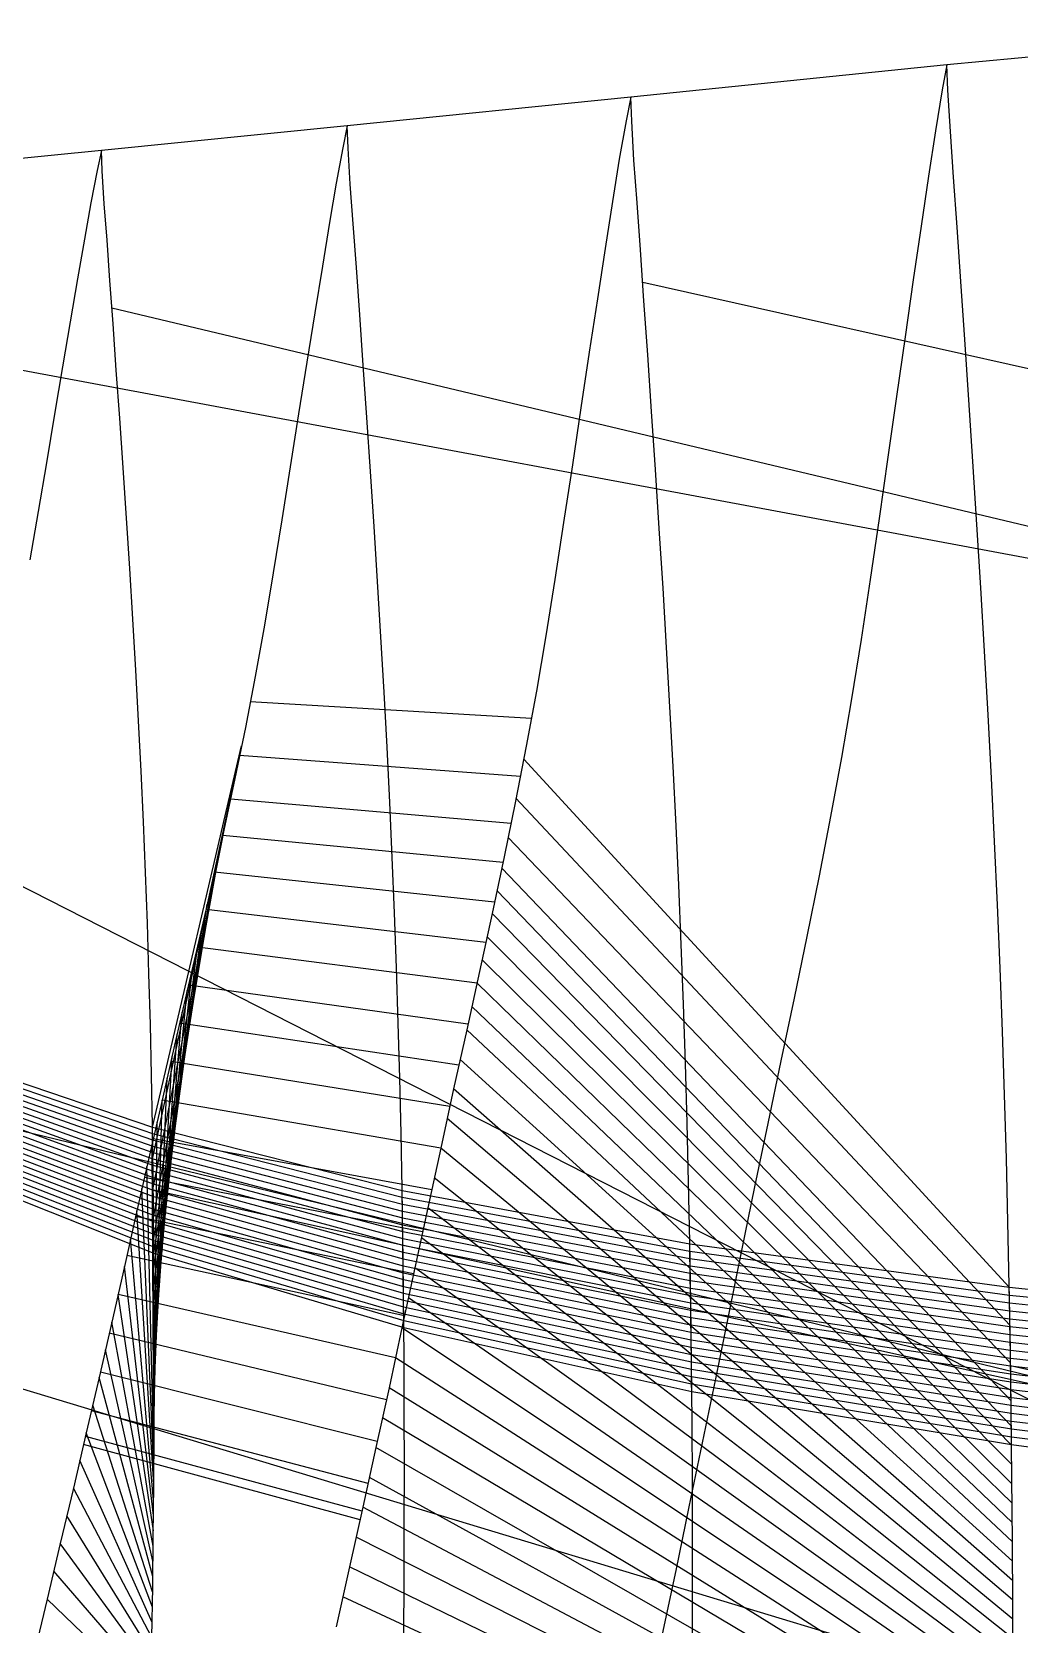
# Model space of a CAD drawing. Extents: x -427 to 427, y 0 to 209.
# Drawn here: x -396.5 to -360.8, y 140.7 to 198.2 of the extents above; entities that cross this region are included whole.
import ezdxf

# ---------------------------------------------------------------- set-up
doc = ezdxf.new("R2010")
doc.units = 0

msp = doc.modelspace()

# ---------------------------------------------------------------- linework, layer by layer
at = {"layer": 'default', "color": 5, "linetype": 'CONTINUOUS'}
for p, q in [((-350.773, 198.234, 140.812), (-363.405, 197.045, 155.205)), ((-363.405, 197.045, 155.205), (-374.838, 195.867, 169.701)), ((-363.405, 197.045, 155.205), (-363.576, 196.135, 155.129)), ((-374.838, 195.867, 169.701), (-385.085, 194.833, 184.136)), ((-374.838, 195.867, 169.701), (-375.007, 195.015, 169.639)), ((-363.576, 196.135, 155.129), (-363.823, 194.657, 155.032)), ((-385.085, 194.833, 184.136), (-393.973, 193.944, 198.374)), ((-385.085, 194.833, 184.136), (-385.249, 194.044, 184.086)), ((-375.007, 195.015, 169.639), (-375.251, 193.63, 169.558)), ((-363.823, 194.657, 155.032), (-364.069, 193.016, 154.948)), ((-385.249, 194.044, 184.086), (-385.488, 192.76, 184.022)), ((-393.973, 193.944, 198.374), (-401.545, 193.195, 212.43)), ((-393.973, 193.944, 198.374), (-394.132, 193.221, 198.338)), ((-375.251, 193.63, 169.558), (-375.494, 192.094, 169.491)), ((-394.132, 193.221, 198.338), (-394.362, 192.046, 198.295)), ((-364.069, 193.016, 154.948), (-364.336, 191.208, 154.859)), ((-385.488, 192.76, 184.022), (-385.725, 191.336, 183.97)), ((-394.362, 192.046, 198.295), (-394.591, 190.741, 198.262)), ((-375.494, 192.094, 169.491), (-375.758, 190.4, 169.419)), ((-385.725, 191.336, 183.97), (-385.983, 189.766, 183.915)), ((-364.336, 191.208, 154.859), (-364.624, 189.262, 154.763)), ((-394.591, 190.741, 198.262), (-394.84, 189.302, 198.227)), ((-375.758, 190.4, 169.419), (-376.044, 188.578, 169.341)), ((-385.983, 189.766, 183.915), (-386.262, 188.076, 183.855)), ((-394.84, 189.302, 198.227), (-395.109, 187.754, 198.189)), ((-313.93, 175.592, 211.473), (-374.406, 189.176, 170.518)), ((-364.624, 189.262, 154.763), (-364.922, 187.205, 154.667)), ((-376.044, 188.578, 169.341), (-376.338, 186.651, 169.264)), ((-338.025, 174.997, 242.953), (-407.597, 187.997, 226.556)), ((-395.109, 187.754, 198.189), (-395.387, 186.117, 198.153)), ((-338.025, 174.997, 242.953), (-393.594, 188.242, 199.01)), ((-386.262, 188.076, 183.855), (-386.549, 186.289, 183.796)), ((-364.922, 187.205, 154.667), (-365.227, 185.054, 154.571)), ((-376.338, 186.651, 169.264), (-376.64, 184.637, 169.187)), ((-395.387, 186.117, 198.153), (-395.673, 184.406, 198.118)), ((-386.549, 186.289, 183.796), (-386.844, 184.422, 183.739)), ((-365.227, 185.054, 154.571), (-365.539, 182.85, 154.474)), ((-395.673, 184.406, 198.118), (-395.964, 182.653, 198.083)), ((-386.844, 184.422, 183.739), (-387.146, 182.508, 183.68)), ((-376.64, 184.637, 169.187), (-376.949, 182.573, 169.11)), ((-395.964, 182.653, 198.083), (-396.26, 180.89, 198.046)), ((-376.949, 182.573, 169.11), (-377.263, 180.498, 169.029)), ((-365.539, 182.85, 154.474), (-365.856, 180.634, 154.373)), ((-387.146, 182.508, 183.68), (-387.452, 180.584, 183.619)), ((-396.26, 180.89, 198.046), (-396.561, 179.139, 198.005)), ((-387.452, 180.584, 183.619), (-387.764, 178.672, 183.554)), ((-377.263, 180.498, 169.029), (-377.582, 178.436, 168.943)), ((-365.856, 180.634, 154.373), (-366.178, 178.433, 154.267)), ((-387.764, 178.672, 183.554), (-388.084, 176.785, 183.481)), ((-377.582, 178.436, 168.943), (-377.91, 176.401, 168.849)), ((-366.178, 178.433, 154.267), (-366.51, 176.259, 154.151)), ((-388.084, 176.785, 183.481), (-388.417, 174.925, 183.397)), ((-377.91, 176.401, 168.849), (-378.251, 174.395, 168.743)), ((-366.51, 176.259, 154.151), (-366.856, 174.117, 154.021)), ((-388.417, 174.925, 183.397), (-388.77, 173.081, 183.3)), ((-378.251, 174.395, 168.743), (-378.613, 172.406, 168.62)), ((-366.856, 174.117, 154.021), (-367.222, 171.993, 153.873)), ((-388.77, 173.081, 183.3), (-389.146, 171.234, 183.187)), ((-392.13, 158.625, 202.027), (-388.905, 172.419, 183.259)), ((-378.613, 172.406, 168.62), (-378.999, 170.413, 168.479)), ((-367.222, 171.993, 153.873), (-367.613, 169.864, 153.704)), ((-392.117, 157.533, 202.115), (-389.162, 171.198, 183.179)), ((-389.146, 171.234, 183.187), (-389.548, 169.367, 183.058)), ((-392.103, 156.441, 202.203), (-389.419, 169.977, 183.098)), ((-378.999, 170.413, 168.479), (-379.412, 168.399, 168.321)), ((-367.613, 169.864, 153.704), (-368.031, 167.713, 153.514)), ((-389.548, 169.367, 183.058), (-389.972, 167.468, 182.917)), ((-392.09, 155.349, 202.291), (-389.633, 168.987, 183.03)), ((-392.083, 154.615, 202.349), (-389.802, 168.228, 182.974)), ((-379.412, 168.399, 168.321), (-379.847, 166.35, 168.147)), ((-368.031, 167.713, 153.514), (-368.473, 165.525, 153.307)), ((-392.08, 154.06, 202.392), (-389.972, 167.468, 182.917)), ((-389.972, 167.468, 182.917), (-390.415, 165.534, 182.767)), ((-392.076, 153.505, 202.436), (-390.149, 166.695, 182.857)), ((-392.073, 152.949, 202.478), (-390.326, 165.921, 182.797)), ((-379.847, 166.35, 168.147), (-380.302, 164.264, 167.962)), ((-390.415, 165.534, 182.767), (-390.869, 163.573, 182.61)), ((-368.473, 165.525, 153.307), (-368.934, 163.296, 153.087)), ((-392.071, 152.393, 202.52), (-390.506, 165.142, 182.735)), ((-392.07, 151.836, 202.562), (-390.687, 164.357, 182.673)), ((-380.302, 164.264, 167.962), (-380.769, 162.147, 167.77)), ((-392.068, 151.279, 202.604), (-390.869, 163.573, 182.61)), ((-390.869, 163.573, 182.61), (-391.327, 161.597, 182.453)), ((-368.934, 163.296, 153.087), (-369.407, 161.034, 152.86)), ((-392.068, 150.721, 202.646), (-391.052, 162.782, 182.547)), ((-392.068, 150.163, 202.687), (-391.235, 161.992, 182.484)), ((-380.769, 162.147, 167.77), (-381.24, 160.015, 167.577)), ((-391.327, 161.597, 182.453), (-391.783, 159.611, 182.297)), ((-392.068, 149.606, 202.728), (-391.418, 161.2, 182.422)), ((-369.407, 161.034, 152.86), (-369.884, 158.757, 152.63)), ((-392.069, 149.047, 202.769), (-391.6, 160.406, 182.359)), ((-391.783, 159.611, 182.297), (-392.237, 157.613, 182.144)), ((-392.07, 148.489, 202.809), (-391.783, 159.611, 182.297)), ((-381.24, 160.015, 167.577), (-381.708, 157.873, 167.386)), ((-347.059, 146.388, 252.908), (-399.859, 159.216, 215.749)), ((-392.072, 147.931, 202.85), (-391.965, 158.812, 182.236)), ((-369.884, 158.757, 152.63), (-370.359, 156.468, 152.403)), ((-392.074, 147.373, 202.89), (-392.146, 158.013, 182.174)), ((-381.708, 157.873, 167.386), (-382.175, 155.716, 167.197)), ((-392.237, 157.613, 182.144), (-392.691, 155.604, 181.991)), ((-392.077, 146.816, 202.929), (-392.328, 157.211, 182.113)), ((-392.08, 146.26, 202.969), (-392.51, 156.408, 182.052)), ((-347.059, 146.388, 252.908), (-392.1, 156.352, 202.212)), ((-370.359, 156.468, 152.403), (-370.833, 154.165, 152.178)), ((-392.691, 155.604, 181.991), (-393.146, 153.591, 181.838)), ((-392.083, 145.703, 203.008), (-392.691, 155.604, 181.991)), ((-382.175, 155.716, 167.197), (-382.641, 153.549, 167.01)), ((-392.088, 145.148, 203.046), (-392.918, 154.597, 181.915)), ((-370.833, 154.165, 152.178), (-371.306, 151.849, 151.955)), ((-393.146, 153.591, 181.838), (-393.602, 151.58, 181.684)), ((-392.092, 144.593, 203.085), (-393.146, 153.591, 181.838)), ((-382.641, 153.549, 167.01), (-383.108, 151.377, 166.822)), ((-392.097, 144.038, 203.123), (-393.374, 152.585, 181.761)), ((-393.602, 151.58, 181.684), (-394.06, 149.575, 181.529)), ((-392.103, 143.485, 203.16), (-393.602, 151.58, 181.684)), ((-371.306, 151.849, 151.955), (-371.779, 149.529, 151.731)), ((-383.108, 151.377, 166.822), (-383.577, 149.207, 166.633)), ((-392.11, 142.932, 203.197), (-393.831, 150.578, 181.607)), ((-312.489, 139.088, 223.076), (-361.105, 149.997, 160.603)), ((-394.06, 149.575, 181.529), (-394.522, 147.576, 181.37)), ((-392.117, 142.379, 203.234), (-394.06, 149.575, 181.529)), ((-383.577, 149.207, 166.633), (-384.048, 147.044, 166.442)), ((-371.779, 149.529, 151.731), (-372.254, 147.211, 151.506)), ((-392.125, 141.827, 203.271), (-394.291, 148.576, 181.45)), ((-394.522, 147.576, 181.37), (-394.988, 145.577, 181.209)), ((-392.134, 141.276, 203.306), (-394.522, 147.576, 181.37)), ((-384.048, 147.044, 166.442), (-384.522, 144.887, 166.247)), ((-372.254, 147.211, 151.506), (-372.732, 144.901, 151.279)), ((-392.143, 140.725, 203.342), (-394.755, 146.576, 181.29)), ((-394.988, 145.577, 181.209), (-395.461, 143.575, 181.043)), ((-392.152, 140.175, 203.377), (-394.988, 145.577, 181.209)), ((-392.164, 139.626, 203.411), (-395.225, 144.576, 181.126)), ((-384.522, 144.887, 166.247), (-385.002, 142.73, 166.049)), ((-372.732, 144.901, 151.279), (-373.213, 142.596, 151.048)), ((-395.461, 143.575, 181.043), (-395.938, 141.565, 180.875)), ((-392.175, 139.078, 203.445), (-395.461, 143.575, 181.043)), ((-392.187, 138.53, 203.479), (-395.7, 142.57, 180.959)), ((-385.002, 142.73, 166.049), (-385.488, 140.569, 165.846)), ((-373.213, 142.596, 151.048), (-373.699, 140.292, 150.813)), ((-395.938, 141.565, 180.875), (-396.419, 139.551, 180.706)), ((-392.2, 137.984, 203.512), (-395.938, 141.565, 180.875))]:
    msp.add_line(p, q, dxfattribs=at)
at = {"layer": 'default', "color": 3, "linetype": 'CONTINUOUS'}
for p, q in [((-363.368, 196.121, 155.303), (-363.405, 197.045, 155.205)), ((-374.804, 195, 169.791), (-374.838, 195.867, 169.701)), ((-363.283, 194.628, 155.485), (-363.368, 196.121, 155.303)), ((-385.054, 194.029, 184.217), (-385.085, 194.833, 184.136)), ((-374.722, 193.599, 169.955), (-374.804, 195, 169.791)), ((-363.164, 192.983, 155.706), (-363.283, 194.628, 155.485)), ((-384.978, 192.728, 184.363), (-385.054, 194.029, 184.217)), ((-393.944, 193.206, 198.445), (-393.973, 193.944, 198.374)), ((-374.609, 192.057, 170.153), (-374.722, 193.599, 169.955)), ((-393.873, 192.012, 198.574), (-393.944, 193.206, 198.445)), ((-363.036, 191.171, 155.947), (-363.164, 192.983, 155.706)), ((-384.871, 191.296, 184.539), (-384.978, 192.728, 184.363)), ((-393.773, 190.698, 198.727), (-393.873, 192.012, 198.574)), ((-374.486, 190.358, 170.371), (-374.609, 192.057, 170.153)), ((-384.756, 189.717, 184.732), (-384.871, 191.296, 184.539)), ((-362.903, 189.203, 156.203), (-363.036, 191.171, 155.947)), ((-393.665, 189.249, 198.896), (-393.773, 190.698, 198.727)), ((-374.36, 188.512, 170.601), (-374.486, 190.358, 170.371)), ((-384.637, 188.003, 184.937), (-384.756, 189.717, 184.732)), ((-393.554, 187.676, 199.075), (-393.665, 189.249, 198.896)), ((-362.762, 187.112, 156.476), (-362.903, 189.203, 156.203)), ((-374.225, 186.55, 170.847), (-374.36, 188.512, 170.601)), ((-384.511, 186.182, 185.155), (-384.637, 188.003, 184.937)), ((-393.436, 186.005, 199.265), (-393.554, 187.676, 199.075)), ((-374.086, 184.507, 171.102), (-374.225, 186.55, 170.847)), ((-362.616, 184.933, 156.758), (-362.762, 187.112, 156.476)), ((-393.313, 184.263, 199.463), (-393.436, 186.005, 199.265)), ((-384.38, 184.284, 185.382), (-384.511, 186.182, 185.155)), ((-362.47, 182.693, 157.046), (-362.616, 184.933, 156.758)), ((-393.191, 182.473, 199.665), (-393.313, 184.263, 199.463)), ((-384.249, 182.333, 185.613), (-384.38, 184.284, 185.382)), ((-373.946, 182.406, 171.361), (-374.086, 184.507, 171.102)), ((-362.324, 180.417, 157.336), (-362.47, 182.693, 157.046)), ((-393.069, 180.653, 199.868), (-393.191, 182.473, 199.665)), ((-384.119, 180.35, 185.845), (-384.249, 182.333, 185.613)), ((-373.807, 180.271, 171.622), (-373.946, 182.406, 171.361)), ((-392.95, 178.824, 200.071), (-393.069, 180.653, 199.868)), ((-383.992, 178.356, 186.077), (-384.119, 180.35, 185.845)), ((-373.671, 178.124, 171.882), (-373.807, 180.271, 171.622)), ((-362.181, 178.128, 157.624), (-362.324, 180.417, 157.336)), ((-309.183, 122.644, 355.545), (-420.312, 179.301, 256.527)), ((-392.837, 176.992, 200.27), (-392.95, 178.824, 200.071)), ((-383.871, 176.36, 186.304), (-383.992, 178.356, 186.077)), ((-373.542, 175.975, 172.138), (-373.671, 178.124, 171.882)), ((-362.045, 175.836, 157.908), (-362.181, 178.128, 157.624)), ((-392.73, 175.158, 200.466), (-392.837, 176.992, 200.27)), ((-383.756, 174.362, 186.527), (-383.871, 176.36, 186.304)), ((-373.42, 173.823, 172.388), (-373.542, 175.975, 172.138)), ((-361.916, 173.541, 158.185), (-362.045, 175.836, 157.908)), ((-392.63, 173.325, 200.658), (-392.73, 175.158, 200.466)), ((-383.649, 172.365, 186.746), (-383.756, 174.362, 186.527)), ((-392.539, 171.496, 200.845), (-392.63, 173.325, 200.658)), ((-373.304, 171.672, 172.633), (-373.42, 173.823, 172.388)), ((-361.795, 171.247, 158.456), (-361.916, 173.541, 158.185)), ((-383.55, 170.371, 186.958), (-383.649, 172.365, 186.746)), ((-373.198, 169.525, 172.871), (-373.304, 171.672, 172.633)), ((-392.455, 169.669, 201.027), (-392.539, 171.496, 200.845)), ((-361.682, 168.958, 158.719), (-361.795, 171.247, 158.456)), ((-383.461, 168.379, 187.165), (-383.55, 170.371, 186.958)), ((-392.381, 167.839, 201.204), (-392.455, 169.669, 201.027)), ((-373.101, 167.38, 173.102), (-373.198, 169.525, 172.871)), ((-361.579, 166.67, 158.974), (-361.682, 168.958, 158.719)), ((-383.38, 166.385, 187.365), (-383.461, 168.379, 187.165)), ((-392.314, 166.008, 201.377), (-392.381, 167.839, 201.204)), ((-373.013, 165.233, 173.326), (-373.101, 167.38, 173.102)), ((-361.486, 164.381, 159.221), (-361.579, 166.67, 158.974)), ((-392.256, 164.176, 201.545), (-392.314, 166.008, 201.377)), ((-383.307, 164.389, 187.561), (-383.38, 166.385, 187.365)), ((-372.934, 163.083, 173.543), (-373.013, 165.233, 173.326)), ((-392.205, 162.345, 201.709), (-392.256, 164.176, 201.545)), ((-383.243, 162.392, 187.751), (-383.307, 164.389, 187.561)), ((-361.401, 162.088, 159.462), (-361.486, 164.381, 159.221)), ((-372.863, 160.932, 173.755), (-372.934, 163.083, 173.543)), ((-383.187, 160.397, 187.935), (-383.243, 162.392, 187.751)), ((-392.164, 160.513, 201.868), (-392.205, 162.345, 201.709)), ((-361.325, 159.794, 159.695), (-361.401, 162.088, 159.462)), ((-372.802, 158.783, 173.96), (-372.863, 160.932, 173.755)), ((-392.131, 158.675, 202.023), (-392.164, 160.513, 201.868)), ((-383.141, 158.4, 188.113), (-383.187, 160.397, 187.935)), ((-361.258, 157.502, 159.92), (-361.325, 159.794, 159.695)), ((-392.105, 156.832, 202.174), (-392.131, 158.675, 202.023)), ((-383.104, 156.396, 188.286), (-383.141, 158.4, 188.113)), ((-372.75, 156.632, 174.158), (-372.802, 158.783, 173.96)), ((-361.201, 155.208, 160.137), (-361.258, 157.502, 159.92)), ((-309.183, 122.644, 355.545), (-422.612, 156.954, 257.531)), ((-392.086, 154.985, 202.321), (-392.105, 156.832, 202.174)), ((-372.707, 154.474, 174.349), (-372.75, 156.632, 174.158)), ((-383.073, 154.387, 188.454), (-383.104, 156.396, 188.286)), ((-392.074, 153.135, 202.464), (-392.086, 154.985, 202.321)), ((-361.154, 152.906, 160.347), (-361.201, 155.208, 160.137)), ((-383.051, 152.374, 188.618), (-383.073, 154.387, 188.454)), ((-372.671, 152.309, 174.536), (-372.707, 154.474, 174.349)), ((-392.068, 151.279, 202.604), (-392.074, 153.135, 202.464)), ((-361.114, 150.597, 160.551), (-361.154, 152.906, 160.347)), ((-383.035, 150.357, 188.777), (-383.051, 152.374, 188.618)), ((-372.644, 150.14, 174.716), (-372.671, 152.309, 174.536)), ((-392.068, 149.42, 202.742), (-392.068, 151.279, 202.604)), ((-383.026, 148.334, 188.932), (-383.035, 150.357, 188.777)), ((-361.081, 148.284, 160.749), (-361.114, 150.597, 160.551)), ((-372.623, 147.967, 174.892), (-372.644, 150.14, 174.716)), ((-392.073, 147.559, 202.877), (-392.068, 149.42, 202.742)), ((-383.023, 146.306, 189.083), (-383.026, 148.334, 188.932)), ((-372.61, 145.788, 175.063), (-372.623, 147.967, 174.892)), ((-361.057, 145.967, 160.941), (-361.081, 148.284, 160.749)), ((-392.083, 145.703, 203.008), (-392.073, 147.559, 202.877)), ((-383.025, 144.277, 189.232), (-383.023, 146.306, 189.083)), ((-392.099, 143.853, 203.136), (-392.083, 145.703, 203.008)), ((-372.603, 143.604, 175.23), (-372.61, 145.788, 175.063)), ((-361.04, 143.642, 161.127), (-361.057, 145.967, 160.941)), ((-383.033, 142.254, 189.376), (-383.025, 144.277, 189.232)), ((-392.122, 142.011, 203.259), (-392.099, 143.853, 203.136)), ((-372.601, 141.418, 175.393), (-372.603, 143.604, 175.23)), ((-361.028, 141.312, 161.309), (-361.04, 143.642, 161.127)), ((-383.047, 140.237, 189.516), (-383.033, 142.254, 189.376)), ((-392.152, 140.175, 203.377), (-392.122, 142.011, 203.259)), ((-372.604, 139.238, 175.551), (-372.601, 141.418, 175.393)), ((-361.023, 138.981, 161.486), (-361.028, 141.312, 161.309))]:
    msp.add_line(p, q, dxfattribs=at)
at = {"layer": 'default', "color": 30, "linetype": 'CONTINUOUS'}
for p, q in [((-378.431, 173.406, 168.682), (-388.593, 174.008, 183.349)), ((-378.829, 171.311, 168.54), (-388.98, 172.066, 183.235)), ((-379.164, 169.607, 168.416), (-389.307, 170.487, 183.135)), ((-379.455, 168.194, 168.303), (-389.59, 169.177, 183.044)), ((-379.76, 166.76, 168.182), (-389.887, 167.848, 182.945)), ((-380.075, 165.307, 168.055), (-390.193, 166.501, 182.842)), ((-380.396, 163.84, 167.924), (-390.506, 165.142, 182.735)), ((-380.722, 162.359, 167.79), (-390.824, 163.769, 182.626)), ((-381.051, 160.868, 167.654), (-391.144, 162.387, 182.516)), ((-381.38, 159.372, 167.52), (-391.464, 161.001, 182.406)), ((-381.708, 157.873, 167.386), (-391.783, 159.611, 182.297)), ((-382.035, 156.363, 167.254), (-392.101, 158.212, 182.19)), ((-382.361, 154.849, 167.122), (-392.419, 156.809, 182.083)), ((-382.688, 153.332, 166.991), (-392.737, 155.403, 181.976)), ((-383.015, 151.811, 166.859), (-393.055, 153.993, 181.869)), ((-383.343, 150.292, 166.727), (-393.374, 152.585, 181.761)), ((-383.671, 148.775, 166.595), (-393.693, 151.179, 181.653)), ((-384.001, 147.26, 166.461), (-394.014, 149.776, 181.544)), ((-384.332, 145.75, 166.325), (-394.337, 148.376, 181.434)), ((-384.553, 144.749, 166.235), (-394.551, 147.448, 181.36)), ((-384.624, 144.427, 166.205), (-394.621, 147.15, 181.336))]:
    msp.add_line(p, q, dxfattribs=at)
at = {"layer": 'default', "color": 1, "linetype": 'CONTINUOUS'}
for p, q in [((-361.153, 152.843, 160.353), (-378.704, 171.935, 168.587)), ((-361.131, 151.476, 160.472), (-378.987, 170.521, 168.48)), ((-361.11, 150.108, 160.591), (-379.27, 169.106, 168.374)), ((-361.089, 148.74, 160.709), (-379.499, 167.989, 168.286)), ((-361.077, 147.821, 160.787), (-379.673, 167.17, 168.217)), ((-361.069, 147.126, 160.845), (-379.847, 166.35, 168.147)), ((-361.062, 146.43, 160.903), (-380.029, 165.516, 168.073)), ((-361.055, 145.734, 160.96), (-380.211, 164.681, 167.999)), ((-361.05, 145.037, 161.015), (-380.396, 163.84, 167.924)), ((-361.045, 144.34, 161.071), (-380.582, 162.994, 167.847)), ((-361.04, 143.642, 161.127), (-380.769, 162.147, 167.77)), ((-361.036, 142.943, 161.182), (-381.004, 161.081, 167.674)), ((-361.033, 142.244, 161.236), (-381.24, 160.015, 167.577)), ((-361.03, 141.545, 161.291), (-381.474, 158.944, 167.482)), ((-361.027, 140.846, 161.344), (-381.708, 157.873, 167.386)), ((-361.025, 140.147, 161.398), (-381.941, 156.795, 167.292)), ((-361.024, 139.447, 161.451), (-382.175, 155.716, 167.197)), ((-361.023, 138.749, 161.504), (-382.408, 154.633, 167.103)), ((-361.022, 138.051, 161.555), (-382.641, 153.549, 167.01)), ((-361.022, 137.353, 161.607), (-382.875, 152.463, 166.916)), ((-361.022, 136.656, 161.658), (-383.108, 151.377, 166.822)), ((-361.024, 135.96, 161.708), (-383.343, 150.292, 166.727)), ((-361.026, 135.265, 161.758), (-383.577, 149.207, 166.633)), ((-361.028, 134.57, 161.808), (-383.812, 148.126, 166.537)), ((-361.032, 133.876, 161.856), (-384.048, 147.044, 166.442)), ((-361.036, 133.184, 161.904), (-384.285, 145.965, 166.344)), ((-361.04, 132.491, 161.951), (-384.522, 144.887, 166.247)), ((-361.046, 131.799, 161.998), (-384.762, 143.808, 166.148)), ((-361.052, 131.109, 162.044), (-385.002, 142.73, 166.049)), ((-361.059, 130.418, 162.089), (-385.245, 141.65, 165.948))]:
    msp.add_line(p, q, dxfattribs=at)
at = {"layer": 'default', "color": 2, "linetype": 'CONTINUOUS'}
for p, q in [((-399.883, 161.27, 215.586), (-392.13, 158.625, 202.027)), ((-399.881, 161.065, 215.603), (-392.127, 158.398, 202.045)), ((-399.878, 160.859, 215.619), (-392.124, 158.17, 202.064)), ((-399.875, 160.654, 215.635), (-392.12, 157.943, 202.083)), ((-399.873, 160.449, 215.652), (-392.117, 157.716, 202.101)), ((-399.87, 160.243, 215.668), (-392.114, 157.489, 202.12)), ((-399.868, 160.038, 215.685), (-392.111, 157.261, 202.138)), ((-399.865, 159.832, 215.701), (-392.107, 157.034, 202.157)), ((-399.862, 159.627, 215.717), (-392.104, 156.807, 202.176)), ((-399.861, 159.422, 215.733), (-392.102, 156.579, 202.194)), ((-399.859, 159.216, 215.749), (-392.1, 156.352, 202.212)), ((-399.857, 159.011, 215.766), (-392.097, 156.125, 202.23)), ((-399.855, 158.806, 215.782), (-392.095, 155.898, 202.248)), ((-399.854, 158.6, 215.798), (-392.093, 155.67, 202.266)), ((-399.852, 158.395, 215.814), (-392.09, 155.443, 202.284)), ((-392.13, 158.625, 202.027), (-383.103, 156.341, 188.29)), ((-392.127, 158.398, 202.045), (-392.13, 158.625, 202.027)), ((-392.127, 158.398, 202.045), (-392.13, 158.398, 202.027)), ((-392.127, 158.398, 202.045), (-383.099, 156.094, 188.311)), ((-392.124, 158.17, 202.064), (-392.127, 158.398, 202.045)), ((-399.85, 158.19, 215.83), (-392.088, 155.216, 202.302)), ((-399.848, 157.984, 215.846), (-392.086, 154.989, 202.32)), ((-399.847, 157.779, 215.861), (-392.084, 154.762, 202.338)), ((-392.124, 158.17, 202.064), (-392.127, 158.17, 202.045)), ((-392.124, 158.17, 202.064), (-383.095, 155.846, 188.332)), ((-392.12, 157.943, 202.083), (-392.124, 158.17, 202.064)), ((-392.12, 157.943, 202.083), (-392.124, 157.943, 202.064)), ((-392.12, 157.943, 202.083), (-383.092, 155.598, 188.352)), ((-392.117, 157.716, 202.101), (-392.12, 157.943, 202.083)), ((-399.846, 157.574, 215.877), (-392.083, 154.534, 202.356)), ((-399.845, 157.369, 215.893), (-392.081, 154.307, 202.373)), ((-392.117, 157.716, 202.101), (-392.12, 157.716, 202.083)), ((-392.117, 157.716, 202.101), (-383.088, 155.35, 188.373)), ((-392.114, 157.489, 202.12), (-392.117, 157.716, 202.101)), ((-392.114, 157.489, 202.12), (-392.117, 157.489, 202.101)), ((-392.114, 157.489, 202.12), (-383.084, 155.103, 188.394)), ((-392.111, 157.261, 202.138), (-392.114, 157.489, 202.12)), ((-392.111, 157.261, 202.138), (-392.114, 157.261, 202.12)), ((-392.111, 157.261, 202.138), (-383.08, 154.855, 188.415)), ((-392.107, 157.034, 202.157), (-392.111, 157.261, 202.138)), ((-399.844, 157.163, 215.908), (-392.08, 154.08, 202.391)), ((-392.107, 157.034, 202.157), (-392.111, 157.034, 202.138)), ((-392.107, 157.034, 202.157), (-383.077, 154.607, 188.435)), ((-392.104, 156.807, 202.176), (-392.107, 157.034, 202.157)), ((-392.104, 156.807, 202.176), (-392.107, 156.807, 202.157)), ((-392.104, 156.807, 202.176), (-383.073, 154.359, 188.456)), ((-392.102, 156.579, 202.194), (-392.104, 156.807, 202.176)), ((-392.102, 156.579, 202.194), (-392.104, 156.579, 202.176)), ((-392.102, 156.579, 202.194), (-383.07, 154.112, 188.476)), ((-392.1, 156.352, 202.212), (-392.102, 156.579, 202.194)), ((-392.1, 156.352, 202.212), (-392.102, 156.352, 202.194)), ((-392.1, 156.352, 202.212), (-383.068, 153.864, 188.496)), ((-392.097, 156.125, 202.23), (-392.1, 156.352, 202.212)), ((-392.097, 156.125, 202.23), (-392.1, 156.125, 202.212)), ((-392.097, 156.125, 202.23), (-383.065, 153.616, 188.517)), ((-392.095, 155.898, 202.248), (-392.097, 156.125, 202.23)), ((-383.103, 156.341, 188.29), (-372.706, 154.414, 174.354)), ((-383.099, 156.094, 188.311), (-383.103, 156.341, 188.29)), ((-383.099, 156.094, 188.311), (-383.103, 156.094, 188.29)), ((-383.099, 156.094, 188.311), (-372.701, 154.148, 174.377)), ((-383.095, 155.846, 188.332), (-383.099, 156.094, 188.311)), ((-392.095, 155.898, 202.248), (-392.097, 155.898, 202.23)), ((-392.095, 155.898, 202.248), (-383.062, 153.368, 188.537)), ((-392.093, 155.67, 202.266), (-392.095, 155.898, 202.248)), ((-392.093, 155.67, 202.266), (-392.095, 155.67, 202.248)), ((-392.093, 155.67, 202.266), (-383.059, 153.121, 188.557)), ((-392.09, 155.443, 202.284), (-392.093, 155.67, 202.266)), ((-383.095, 155.846, 188.332), (-383.099, 155.846, 188.311)), ((-383.095, 155.846, 188.332), (-372.697, 153.881, 174.4)), ((-383.092, 155.598, 188.352), (-383.095, 155.846, 188.332)), ((-383.092, 155.598, 188.352), (-383.095, 155.598, 188.332)), ((-383.092, 155.598, 188.352), (-372.693, 153.614, 174.423)), ((-383.088, 155.35, 188.373), (-383.092, 155.598, 188.352)), ((-392.09, 155.443, 202.284), (-392.093, 155.443, 202.266)), ((-392.09, 155.443, 202.284), (-383.056, 152.873, 188.577)), ((-392.088, 155.216, 202.302), (-392.09, 155.443, 202.284)), ((-392.088, 155.216, 202.302), (-392.09, 155.216, 202.284)), ((-392.088, 155.216, 202.302), (-383.054, 152.625, 188.597)), ((-392.086, 154.989, 202.32), (-392.088, 155.216, 202.302)), ((-392.086, 154.989, 202.32), (-392.088, 154.989, 202.302)), ((-392.086, 154.989, 202.32), (-383.051, 152.378, 188.617)), ((-392.084, 154.762, 202.338), (-392.086, 154.989, 202.32)), ((-383.088, 155.35, 188.373), (-383.092, 155.35, 188.352)), ((-383.088, 155.35, 188.373), (-372.688, 153.347, 174.446)), ((-383.084, 155.103, 188.394), (-383.088, 155.35, 188.373)), ((-383.084, 155.103, 188.394), (-383.088, 155.103, 188.373)), ((-383.084, 155.103, 188.394), (-372.684, 153.08, 174.469)), ((-383.08, 154.855, 188.415), (-383.084, 155.103, 188.394)), ((-392.084, 154.762, 202.338), (-392.086, 154.762, 202.32)), ((-392.084, 154.762, 202.338), (-383.049, 152.13, 188.637)), ((-392.083, 154.534, 202.356), (-392.084, 154.762, 202.338)), ((-392.083, 154.534, 202.356), (-392.084, 154.534, 202.338)), ((-392.083, 154.534, 202.356), (-383.047, 151.882, 188.656)), ((-392.081, 154.307, 202.373), (-392.083, 154.534, 202.356)), ((-392.081, 154.307, 202.373), (-392.083, 154.307, 202.356)), ((-392.081, 154.307, 202.373), (-383.045, 151.635, 188.676)), ((-392.08, 154.08, 202.391), (-392.081, 154.307, 202.373)), ((-383.08, 154.855, 188.415), (-383.084, 154.855, 188.394)), ((-383.08, 154.855, 188.415), (-372.679, 152.813, 174.492)), ((-383.077, 154.607, 188.435), (-383.08, 154.855, 188.415)), ((-383.077, 154.607, 188.435), (-383.08, 154.607, 188.415)), ((-383.077, 154.607, 188.435), (-372.675, 152.546, 174.515)), ((-383.073, 154.359, 188.456), (-383.077, 154.607, 188.435)), ((-383.073, 154.359, 188.456), (-383.077, 154.359, 188.435)), ((-383.073, 154.359, 188.456), (-372.671, 152.279, 174.538)), ((-383.07, 154.112, 188.476), (-383.073, 154.359, 188.456)), ((-372.706, 154.414, 174.354), (-361.153, 152.843, 160.353)), ((-372.701, 154.148, 174.377), (-372.706, 154.414, 174.354)), ((-392.08, 154.08, 202.391), (-392.081, 154.08, 202.373)), ((-392.08, 154.08, 202.391), (-383.043, 151.387, 188.695)), ((-383.07, 154.112, 188.476), (-383.073, 154.112, 188.456)), ((-383.07, 154.112, 188.476), (-372.667, 152.012, 174.56)), ((-383.068, 153.864, 188.496), (-383.07, 154.112, 188.476)), ((-383.068, 153.864, 188.496), (-383.07, 153.864, 188.476)), ((-383.068, 153.864, 188.496), (-372.664, 151.746, 174.582)), ((-383.065, 153.616, 188.517), (-383.068, 153.864, 188.496)), ((-372.701, 154.148, 174.377), (-372.706, 154.148, 174.354)), ((-372.701, 154.148, 174.377), (-361.148, 152.559, 160.378)), ((-372.697, 153.881, 174.4), (-372.701, 154.148, 174.377)), ((-372.697, 153.881, 174.4), (-372.701, 153.881, 174.377)), ((-372.697, 153.881, 174.4), (-361.143, 152.274, 160.403)), ((-372.693, 153.614, 174.423), (-372.697, 153.881, 174.4)), ((-383.065, 153.616, 188.517), (-383.068, 153.616, 188.496)), ((-383.065, 153.616, 188.517), (-372.661, 151.479, 174.605)), ((-383.062, 153.368, 188.537), (-383.065, 153.616, 188.517)), ((-383.062, 153.368, 188.537), (-383.065, 153.368, 188.517)), ((-383.062, 153.368, 188.537), (-372.657, 151.212, 174.627)), ((-383.059, 153.121, 188.557), (-383.062, 153.368, 188.537)), ((-372.693, 153.614, 174.423), (-372.697, 153.614, 174.4)), ((-372.693, 153.614, 174.423), (-361.138, 151.989, 160.428)), ((-372.688, 153.347, 174.446), (-372.693, 153.614, 174.423)), ((-372.688, 153.347, 174.446), (-372.693, 153.347, 174.423)), ((-372.688, 153.347, 174.446), (-361.133, 151.704, 160.453)), ((-372.684, 153.08, 174.469), (-372.688, 153.347, 174.446)), ((-383.059, 153.121, 188.557), (-383.062, 153.121, 188.537)), ((-383.059, 153.121, 188.557), (-372.654, 150.945, 174.649)), ((-383.056, 152.873, 188.577), (-383.059, 153.121, 188.557)), ((-383.056, 152.873, 188.577), (-383.059, 152.873, 188.557)), ((-383.056, 152.873, 188.577), (-372.65, 150.678, 174.672)), ((-383.054, 152.625, 188.597), (-383.056, 152.873, 188.577)), ((-383.054, 152.625, 188.597), (-383.056, 152.625, 188.577)), ((-383.054, 152.625, 188.597), (-372.647, 150.411, 174.694)), ((-383.051, 152.378, 188.617), (-383.054, 152.625, 188.597)), ((-372.684, 153.08, 174.469), (-372.688, 153.08, 174.446)), ((-372.684, 153.08, 174.469), (-361.128, 151.42, 160.479)), ((-372.679, 152.813, 174.492), (-372.684, 153.08, 174.469)), ((-372.679, 152.813, 174.492), (-372.684, 152.813, 174.469)), ((-372.679, 152.813, 174.492), (-361.123, 151.135, 160.504)), ((-372.675, 152.546, 174.515), (-372.679, 152.813, 174.492)), ((-361.153, 152.843, 160.353), (-348.44, 151.54, 146.433)), ((-361.148, 152.559, 160.378), (-361.153, 152.843, 160.353)), ((-383.051, 152.378, 188.617), (-383.054, 152.378, 188.597)), ((-383.051, 152.378, 188.617), (-372.644, 150.144, 174.716)), ((-383.049, 152.13, 188.637), (-383.051, 152.378, 188.617)), ((-383.049, 152.13, 188.637), (-383.051, 152.13, 188.617)), ((-383.049, 152.13, 188.637), (-372.641, 149.878, 174.738)), ((-383.047, 151.882, 188.656), (-383.049, 152.13, 188.637)), ((-372.675, 152.546, 174.515), (-372.679, 152.546, 174.492)), ((-372.675, 152.546, 174.515), (-361.118, 150.85, 160.529)), ((-372.671, 152.279, 174.538), (-372.675, 152.546, 174.515)), ((-372.671, 152.279, 174.538), (-372.675, 152.279, 174.515)), ((-372.671, 152.279, 174.538), (-361.113, 150.566, 160.554)), ((-372.667, 152.012, 174.56), (-372.671, 152.279, 174.538)), ((-372.667, 152.012, 174.56), (-372.671, 152.012, 174.538)), ((-372.667, 152.012, 174.56), (-361.109, 150.281, 160.578)), ((-372.664, 151.746, 174.582), (-372.667, 152.012, 174.56)), ((-361.148, 152.559, 160.378), (-361.153, 152.559, 160.353)), ((-361.148, 152.559, 160.378), (-348.435, 151.24, 146.461)), ((-361.143, 152.274, 160.403), (-361.148, 152.559, 160.378)), ((-361.143, 152.274, 160.403), (-361.148, 152.274, 160.378)), ((-361.143, 152.274, 160.403), (-348.429, 150.939, 146.488)), ((-361.138, 151.989, 160.428), (-361.143, 152.274, 160.403)), ((-383.047, 151.882, 188.656), (-383.049, 151.882, 188.637)), ((-383.047, 151.882, 188.656), (-372.639, 149.611, 174.759)), ((-383.045, 151.635, 188.676), (-383.047, 151.882, 188.656)), ((-383.045, 151.635, 188.676), (-383.047, 151.635, 188.656)), ((-383.045, 151.635, 188.676), (-372.636, 149.344, 174.781)), ((-383.043, 151.387, 188.695), (-383.045, 151.635, 188.676)), ((-372.664, 151.746, 174.582), (-372.667, 151.746, 174.56)), ((-372.664, 151.746, 174.582), (-361.105, 149.997, 160.603)), ((-372.661, 151.479, 174.605), (-372.664, 151.746, 174.582)), ((-372.661, 151.479, 174.605), (-372.664, 151.479, 174.582)), ((-372.661, 151.479, 174.605), (-361.101, 149.712, 160.627)), ((-372.657, 151.212, 174.627), (-372.661, 151.479, 174.605)), ((-361.138, 151.989, 160.428), (-361.143, 151.989, 160.403)), ((-361.138, 151.989, 160.428), (-348.424, 150.638, 146.515)), ((-361.133, 151.704, 160.453), (-361.138, 151.989, 160.428)), ((-361.133, 151.704, 160.453), (-361.138, 151.704, 160.428)), ((-361.133, 151.704, 160.453), (-348.418, 150.337, 146.542)), ((-361.128, 151.42, 160.479), (-361.133, 151.704, 160.453)), ((-361.128, 151.42, 160.479), (-361.133, 151.42, 160.453)), ((-361.128, 151.42, 160.479), (-348.413, 150.037, 146.569)), ((-361.123, 151.135, 160.504), (-361.128, 151.42, 160.479)), ((-383.043, 151.387, 188.695), (-383.045, 151.387, 188.676)), ((-383.043, 151.387, 188.695), (-372.634, 149.077, 174.802)), ((-372.657, 151.212, 174.627), (-372.661, 151.212, 174.605)), ((-372.657, 151.212, 174.627), (-361.097, 149.427, 160.651)), ((-372.654, 150.945, 174.649), (-372.657, 151.212, 174.627)), ((-372.654, 150.945, 174.649), (-372.657, 150.945, 174.627)), ((-372.654, 150.945, 174.649), (-361.093, 149.143, 160.676)), ((-372.65, 150.678, 174.672), (-372.654, 150.945, 174.649)), ((-361.123, 151.135, 160.504), (-361.128, 151.135, 160.479)), ((-361.123, 151.135, 160.504), (-348.408, 149.736, 146.597)), ((-361.118, 150.85, 160.529), (-361.123, 151.135, 160.504)), ((-361.118, 150.85, 160.529), (-361.123, 150.85, 160.504)), ((-361.118, 150.85, 160.529), (-348.402, 149.435, 146.624)), ((-361.113, 150.566, 160.554), (-361.118, 150.85, 160.529)), ((-372.65, 150.678, 174.672), (-372.654, 150.678, 174.649)), ((-372.65, 150.678, 174.672), (-361.089, 148.858, 160.7)), ((-372.647, 150.411, 174.694), (-372.65, 150.678, 174.672)), ((-372.647, 150.411, 174.694), (-372.65, 150.411, 174.672)), ((-372.647, 150.411, 174.694), (-361.086, 148.573, 160.724)), ((-372.644, 150.144, 174.716), (-372.647, 150.411, 174.694)), ((-361.113, 150.566, 160.554), (-361.118, 150.566, 160.529)), ((-361.113, 150.566, 160.554), (-348.397, 149.134, 146.651)), ((-361.109, 150.281, 160.578), (-361.113, 150.566, 160.554)), ((-361.109, 150.281, 160.578), (-361.113, 150.281, 160.554)), ((-361.109, 150.281, 160.578), (-348.393, 148.833, 146.677)), ((-361.105, 149.997, 160.603), (-361.109, 150.281, 160.578)), ((-372.644, 150.144, 174.716), (-372.647, 150.144, 174.694)), ((-372.644, 150.144, 174.716), (-361.082, 148.289, 160.749)), ((-372.641, 149.878, 174.738), (-372.644, 150.144, 174.716)), ((-372.641, 149.878, 174.738), (-372.644, 149.878, 174.716)), ((-372.641, 149.878, 174.738), (-361.079, 148.004, 160.772)), ((-372.639, 149.611, 174.759), (-372.641, 149.878, 174.738)), ((-361.105, 149.997, 160.603), (-361.109, 149.997, 160.578)), ((-361.105, 149.997, 160.603), (-348.388, 148.533, 146.704)), ((-361.101, 149.712, 160.627), (-361.105, 149.997, 160.603)), ((-361.101, 149.712, 160.627), (-361.105, 149.712, 160.603)), ((-361.101, 149.712, 160.627), (-348.384, 148.232, 146.73)), ((-361.097, 149.427, 160.651), (-361.101, 149.712, 160.627)), ((-372.639, 149.611, 174.759), (-372.641, 149.611, 174.738)), ((-372.639, 149.611, 174.759), (-361.076, 147.72, 160.796)), ((-372.636, 149.344, 174.781), (-372.639, 149.611, 174.759)), ((-372.636, 149.344, 174.781), (-372.639, 149.344, 174.759)), ((-372.636, 149.344, 174.781), (-361.073, 147.435, 160.819)), ((-372.634, 149.077, 174.802), (-372.636, 149.344, 174.781)), ((-361.097, 149.427, 160.651), (-361.101, 149.427, 160.627)), ((-361.097, 149.427, 160.651), (-348.379, 147.931, 146.756)), ((-361.093, 149.143, 160.676), (-361.097, 149.427, 160.651)), ((-361.093, 149.143, 160.676), (-361.097, 149.143, 160.651)), ((-361.093, 149.143, 160.676), (-348.375, 147.631, 146.782)), ((-361.089, 148.858, 160.7), (-361.093, 149.143, 160.676)), ((-372.634, 149.077, 174.802), (-372.636, 149.077, 174.781)), ((-372.634, 149.077, 174.802), (-361.07, 147.151, 160.843)), ((-361.089, 148.858, 160.7), (-361.093, 148.858, 160.676)), ((-361.089, 148.858, 160.7), (-348.371, 147.33, 146.809)), ((-361.086, 148.573, 160.724), (-361.089, 148.858, 160.7)), ((-361.086, 148.573, 160.724), (-361.089, 148.573, 160.7)), ((-361.086, 148.573, 160.724), (-348.366, 147.029, 146.835)), ((-361.082, 148.289, 160.749), (-361.086, 148.573, 160.724)), ((-361.082, 148.289, 160.749), (-361.086, 148.289, 160.724)), ((-361.082, 148.289, 160.749), (-348.362, 146.728, 146.861)), ((-361.079, 148.004, 160.772), (-361.082, 148.289, 160.749)), ((-361.079, 148.004, 160.772), (-361.082, 148.004, 160.749)), ((-361.079, 148.004, 160.772), (-348.358, 146.428, 146.887)), ((-361.076, 147.72, 160.796), (-361.079, 148.004, 160.772)), ((-361.076, 147.72, 160.796), (-361.079, 147.72, 160.772)), ((-361.076, 147.72, 160.796), (-348.355, 146.127, 146.912)), ((-361.073, 147.435, 160.819), (-361.076, 147.72, 160.796)), ((-361.073, 147.435, 160.819), (-361.076, 147.435, 160.796)), ((-361.073, 147.435, 160.819), (-348.352, 145.826, 146.938)), ((-361.07, 147.151, 160.843), (-361.073, 147.435, 160.819)), ((-361.07, 147.151, 160.843), (-361.073, 147.151, 160.819)), ((-361.07, 147.151, 160.843), (-348.348, 145.526, 146.963))]:
    msp.add_line(p, q, dxfattribs=at)

doc.saveas('drawing.dxf')
